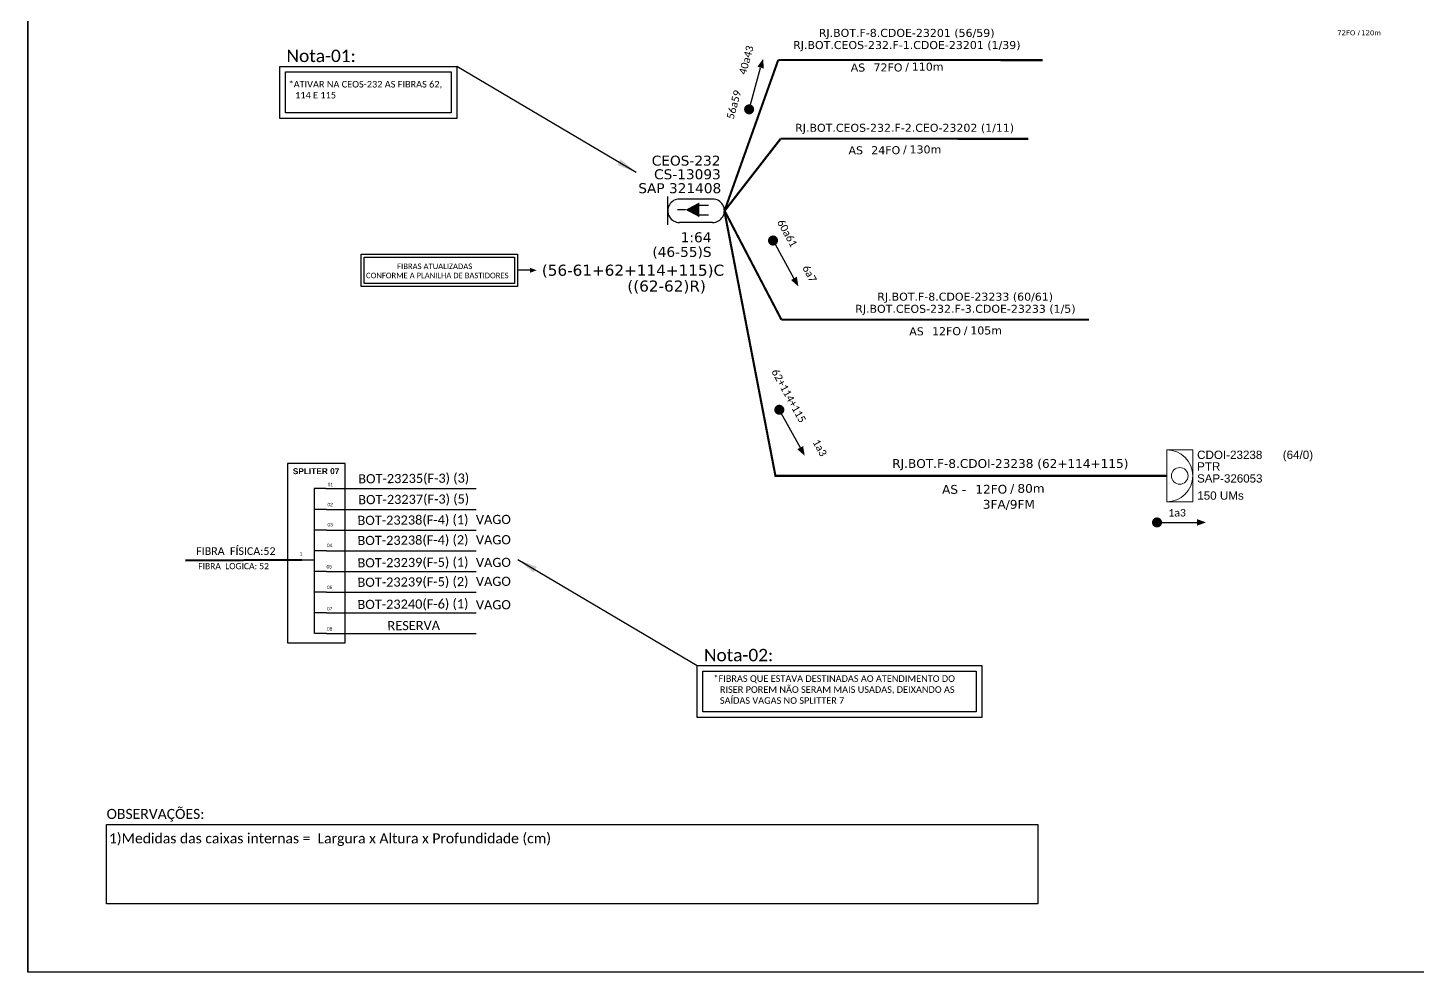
# Model space of a CAD drawing. Extents: x -4 to 1788, y 1 to 595.
# Drawn here: x -3.8 to 411.3, y 1.3 to 283.6 of the extents above; entities that cross this region are included whole.
import ezdxf
from ezdxf.enums import TextEntityAlignment as Align

# ---------------------------------------------------------------- set-up
doc = ezdxf.new("R2010")
doc.units = 0
for name, color, linetype, lineweight in [("20.0-LEGENDA DOS CDO'S", 1, 'Continuous', 0), ('20.1-CDO_INTERIOR', 1, 'Continuous', 0), ('40.1-ETIQUETAS', 1, 'Continuous', 20)]:
    doc.layers.add(name, color=color, linetype=linetype, lineweight=lineweight)
for name, color, linetype in [('20.4-CEOS', 1, 'Continuous'), ('CAP a instalar', 1, 'Continuous'), ('SETA', 7, 'Continuous'), ('texto', 255, 'Continuous')]:
    doc.layers.add(name, color=color, linetype=linetype)
doc.styles.add('ARIAL', font='arial.ttf')
doc.styles.add('MtXpl_Calibri', font='calibri.ttf')
doc.styles.add('siredit', font='verdana.ttf')
doc.styles.add('WMF-Calibri0', font='calibri.ttf')
doc.linetypes.add('FENCELINE1', pattern='A,0.25,-0.1,[133,ltypeshp.shx,S=0.1,R=0,X=-0.1,Y=0],-0.1,1', length=1.45)
doc.dimstyles.get("Standard").update_dxf_attribs({"dimtxt": 0.18, "dimasz": 0.18, "dimexe": 0.18, "dimexo": 0.0625, "dimgap": 0.09, "dimtad": 0, "dimtih": 1, "dimtoh": 1, "dimdec": 4, "dimzin": 0, "dimdsep": 46, "dimtxsty": 'Standard', "dimcen": 0.09, "dimadec": 0, "dimazin": 0, "dimtfac": 1, "dimtdec": 4, "dimtofl": 0, "dimtmove": 0, "dimatfit": 3, "dimfxl": 1, "dimtolj": 1, "dimtzin": 0, "dimarcsym": 0})

# ---------------------------------------------------------------- blocks, each defined once
blk = doc.blocks.new('ETIQUETA_RS5F')
at = {"layer": '40.1-ETIQUETAS', "color": 0, "style": 'siredit'}
blk.add_text('/', height=1.5, dxfattribs=at).set_placement((1.58, -1.95), align=Align.MIDDLE_RIGHT)
for tag, p in [('ETIQUETA_R_SECUNDARIA', (1.21, 2.1)), ('ETIQUETA_R_PRIMARIA', (1.21, 4.1)), ('F_ATIVAS/F_MORTAS', (1.14, -4.24))]:
    blk.add_attdef(tag, text='', height=1.5, dxfattribs=at).set_placement(p, align=Align.MIDDLE_CENTER)
for tag, p in [('TIPO_CABO', (-6.58, -2.12)), ('CAP_CABO', (0.4, -2.09))]:
    blk.add_attdef(tag, text='', height=1.5, dxfattribs=at).set_placement(p, align=Align.MIDDLE_RIGHT)
blk.add_attdef('METROS', text='', height=1.5, dxfattribs=at).set_placement((2.14, -1.95), align=Align.MIDDLE_LEFT)
for tag, p in [('FUSÃO_1', (0.85, -8.39)), ('FUSÃO_2', (0.85, -10.6)), ('FUSÃO_3', (0.85, -12.93)), ('FUSÃO_4', (0.85, -15.14)), ('FUSÃO_5', (0.85, -17.16))]:
    blk.add_attdef(tag, text='', height=1.5, dxfattribs=at).set_placement(p, align=Align.CENTER)
blk = doc.blocks.new('SETA1')
at = {"const_width": 1.1}
blk.add_lwpolyline([(-5.28, 0, 1), (-4.18, 0, 1)], format="xyb", close=True, dxfattribs=at)
at = {"layer": 'SETA'}
blk.add_lwpolyline([(-4.73, 0), (4.73, 0)], dxfattribs=at)
blk.add_solid([(4.73, 0.73), (6.74, 0), (4.73, -0.73)], dxfattribs=at)

msp = doc.modelspace()

# ---------------------------------------------------------------- linework, layer by layer
msp.add_line((-3.83, 595.26), (-3.83, 1.26))
at = {"color": 7, "linetype": 'Continuous'}
for p, q in [((81.7, 145.91), (81.7, 102.48)), ((85.22, 145.91), (81.7, 145.91)), ((85.4, 139.63), (81.88, 139.63)), ((85.4, 133.44), (81.88, 133.44)), ((85.4, 127.22), (81.88, 127.22)), ((78.05, 124.49), (81.69, 124.49)), ((85.4, 121.05), (81.88, 121.05)), ((85.4, 114.89), (81.88, 114.89)), ((85.4, 108.7), (81.88, 108.7)), ((85.4, 102.52), (81.88, 102.52))]:
    msp.add_line(p, q, dxfattribs=at)
at = {"color": 10, "linetype": 'Continuous'}
for p, q in [((85.22, 145.91), (130.17, 145.9)), ((85.4, 139.63), (130.17, 139.62)), ((85.4, 133.45), (130.17, 133.44)), ((85.4, 127.23), (130.17, 127.22)), ((85.4, 121.07), (130.17, 121.05)), ((85.4, 114.9), (130.17, 114.89)), ((85.4, 108.71), (130.17, 108.7)), ((85.4, 102.52), (130.17, 102.51))]:
    msp.add_line(p, q, dxfattribs=at)
at = {"color": 1, "linetype": 'Continuous', "lineweight": 60}
msp.add_line((78.05, 124.49), (43.27, 124.38), dxfattribs=at)
at = {"color": 7}
for points in [[(-3.83, 595.26), (837.17, 595.26), (837.17, 1.26), (-3.83, 1.26)], [(73.73, 99.7), (91.01, 99.7), (91.01, 153.36), (73.73, 153.36)]]:
    msp.add_lwpolyline(points, close=True, dxfattribs=at)
at = {"color": 1}
for points in [[(71.49, 272.06), (124.37, 272.06), (124.37, 256.5), (71.49, 256.5)], [(73.17, 270.38), (122.68, 270.38), (122.68, 258.19), (73.17, 258.19)], [(196.2, 92.93), (281.18, 92.93), (281.18, 77.37), (196.2, 77.37)], [(197.88, 91.25), (279.5, 91.25), (279.5, 79.06), (197.88, 79.06)]]:
    msp.add_lwpolyline(points, close=True, dxfattribs=at)
at = {"color": 5, "ltscale": 9e-07}
for points in [[(95.79, 215.91), (142.44, 215.91), (142.44, 206.27), (95.79, 206.27)], [(96.65, 215.05), (141.59, 215.05), (141.59, 207.13), (96.65, 207.13)]]:
    msp.add_lwpolyline(points, close=True, dxfattribs=at)
msp.add_lwpolyline([(146.22, 211.09), (142.44, 211.09)], dxfattribs=at)
at = {"const_width": 1.5}
msp.add_lwpolyline([(332.81, 135.71, 1), (334.31, 135.71, 1)], format="xyb", close=True, dxfattribs=at)
at = {"color": 0}
msp.add_lwpolyline([(19.73, 45.46), (297.98, 45.46), (297.98, 21.75), (19.73, 21.75)], close=True, dxfattribs=at)
at = {"layer": '20.1-CDO_INTERIOR', "color": 1, "lineweight": 18}
msp.add_lwpolyline([(344.22, 141.87), (344.22, 157.4), (336.46, 157.4), (336.46, 141.87)], close=True, dxfattribs=at)
msp.add_circle((340.34, 149.64), 2.49, dxfattribs=at)
msp.add_arc((336.46, 149.64), 7.77, 270, 90, dxfattribs=at)
at = {"layer": '20.4-CEOS', "color": 5}
for p, q in [((187.38, 224.64), (187.38, 233.13)), ((190.9, 232.41), (200.78, 232.41)), ((200.78, 225.36), (190.9, 225.36))]:
    msp.add_line(p, q, dxfattribs=at)
for points in [[(192.69, 229.17), (190.32, 229.17)], [(196.59, 230.56), (199.59, 230.56)], [(196.59, 227.63), (199.59, 227.63)]]:
    msp.add_lwpolyline(points, dxfattribs=at)
msp.add_lwpolyline([(192.69, 229.17, 0, 4.35, 0), (196.77, 229.17, 4.35, 4.35, 0)], format="xyseb", dxfattribs=at)
for centre, major_axis, start_param, end_param in [((190.9, 228.88), (2.49, 2.49), 0.785398, 3.926991), ((200.78, 228.88), (-2.49, 2.49), 2.356194, 5.497787)]:
    msp.add_ellipse(centre, major_axis=major_axis, ratio=1, start_param=start_param, end_param=end_param, dxfattribs=at)
at = {"layer": 'CAP a instalar', "color": 7, "linetype": 'FENCELINE1', "ltscale": 7, "const_width": 0.638}
for points in [[(204.3, 228.79), (220.38, 273.95)], [(220.38, 273.95), (299.36, 273.92)], [(221.11, 250.43), (204.3, 228.79)], [(221.11, 250.43), (295.14, 250.4)], [(221.32, 196.36), (204.35, 228.88)], [(221.32, 196.36), (313.19, 196.36)]]:
    msp.add_lwpolyline(points, dxfattribs=at)
at = {"layer": 'CAP a instalar', "linetype": 'FENCELINE1', "ltscale": 7, "const_width": 0.638}
msp.add_lwpolyline([(204.3, 228.79), (219.55, 149.63), (336.46, 149.64)], dxfattribs=at)
at = {"layer": 'SETA'}
msp.add_lwpolyline([(333.56, 135.71), (346.49, 135.71)], dxfattribs=at)
at = {"layer": 'SETA', "color": 5}
msp.add_solid([(146.22, 211.82), (148.24, 211.09), (146.22, 210.36)], dxfattribs=at)
at = {"layer": 'SETA'}
msp.add_solid([(345.45, 136.73), (348.2, 135.72), (345.45, 134.72)], dxfattribs=at)

# ---------------------------------------------------------------- block references
at = {"layer": '40.1-ETIQUETAS', "color": 7}
ref = msp.add_blockref('ETIQUETA_RS5F', (256.92, 275.07), dxfattribs=dict(at, xscale=1.594418115121613, yscale=1.594418115121613, zscale=1.594418115121613))
ref.add_attrib('ETIQUETA_R_PRIMARIA', 'RJ.BOT.F-8.CDOE-23201 (56/59)', dxfattribs={"color": 0, "height": 2.3916, "style": 'siredit'}).set_placement((258.75, 282.05), align=Align.MIDDLE_CENTER)
ref.add_attrib('ETIQUETA_R_SECUNDARIA', 'RJ.BOT.CEOS-232.F-1.CDOE-23201 (1/39)', dxfattribs={"color": 0, "height": 2.3916, "style": 'siredit'}).set_placement((258.8, 278.43), align=Align.MIDDLE_CENTER)
ref.add_attrib('TIPO_CABO', 'AS', dxfattribs={"color": 0, "height": 2.392, "style": 'siredit'}).set_placement((246.37, 271.7), align=Align.MIDDLE_RIGHT)
ref.add_attrib('CAP_CABO', '72FO', dxfattribs={"color": 0, "height": 2.392, "style": 'siredit'}).set_placement((257.5, 271.73), align=Align.MIDDLE_RIGHT)
ref.add_attrib('METROS', '110m', dxfattribs={"color": 0, "height": 2.392, "style": 'siredit'}).set_placement((260.29, 271.96), align=Align.MIDDLE_LEFT)
ref = msp.add_blockref('ETIQUETA_RS5F', (256.25, 250.33), dxfattribs=dict(at, xscale=1.594418115121613, yscale=1.594418115121613, zscale=1.594418115121613))
ref.add_attrib('ETIQUETA_R_SECUNDARIA', 'RJ.BOT.CEOS-232.F-2.CEO-23202 (1/11)', dxfattribs={"color": 0, "height": 2.3916, "style": 'siredit'}).set_placement((258.14, 253.69), align=Align.MIDDLE_CENTER)
ref.add_attrib('TIPO_CABO', 'AS', dxfattribs={"color": 0, "height": 2.392, "style": 'siredit'}).set_placement((245.7, 246.96), align=Align.MIDDLE_RIGHT)
ref.add_attrib('CAP_CABO', '24FO', dxfattribs={"color": 0, "height": 2.392, "style": 'siredit'}).set_placement((256.83, 247), align=Align.MIDDLE_RIGHT)
ref.add_attrib('METROS', '130m', dxfattribs={"color": 0, "height": 2.392, "style": 'siredit'}).set_placement((259.62, 247.22), align=Align.MIDDLE_LEFT)
ref = msp.add_blockref('ETIQUETA_RS5F', (274.4, 196.23), dxfattribs=dict(at, xscale=1.594418115121613, yscale=1.594418115121613, zscale=1.594418115121613))
ref.add_attrib('ETIQUETA_R_PRIMARIA', 'RJ.BOT.F-8.CDOE-23233 (60/61)', dxfattribs={"color": 0, "height": 2.3916, "style": 'siredit'}).set_placement((276.23, 203.2), align=Align.MIDDLE_CENTER)
ref.add_attrib('ETIQUETA_R_SECUNDARIA', 'RJ.BOT.CEOS-232.F-3.CDOE-23233 (1/5)', dxfattribs={"color": 0, "height": 2.3916, "style": 'siredit'}).set_placement((276.29, 199.58), align=Align.MIDDLE_CENTER)
ref.add_attrib('TIPO_CABO', 'AS', dxfattribs={"color": 0, "height": 2.392, "style": 'siredit'}).set_placement((263.85, 192.85), align=Align.MIDDLE_RIGHT)
ref.add_attrib('CAP_CABO', '12FO', dxfattribs={"color": 0, "height": 2.392, "style": 'siredit'}).set_placement((274.98, 192.89), align=Align.MIDDLE_RIGHT)
ref.add_attrib('METROS', '105m', dxfattribs={"color": 0, "height": 2.392, "style": 'siredit'}).set_placement((277.77, 193.11), align=Align.MIDDLE_LEFT)
at = {"layer": 'SETA', "color": 2, "xscale": 1.366956563465599, "yscale": 1.366956563465599, "zscale": 1.366956563465599}
for p, rotation in [((213.41, 265.43), 74.5676757919611), ((221.95, 214.33), 298.8957008685703), ((223.83, 163.73), 298.8957008685703)]:
    msp.add_blockref('SETA1', p, dxfattribs=dict(at, rotation=rotation))

# ---------------------------------------------------------------- texts
at = {"color": 1, "style": 'WMF-Calibri0'}
for s, p in [('Nota-01:', (73.48, 273.34)), ('Nota-02:', (198.19, 94.21))]:
    msp.add_text(s, height=3.713, dxfattribs=at).set_placement(p)
at = {"color": 3, "style": 'MtXpl_Calibri'}
for s, p in [('BOT-23238(F-4) (1)', (94.69, 134.95)), ('BOT-23238(F-4) (2)', (94.69, 128.93)), ('BOT-23239(F-5) (1)', (94.69, 122.26)), ('BOT-23239(F-5) (2)', (94.69, 116.44)), ('BOT-23240(F-6) (1)', (94.69, 109.82))]:
    msp.add_text(s, height=2.7432, rotation=0.4195, dxfattribs=at).set_placement(p)
for s, style, p in [('OBSERVAÇÕES:', 'WMF-Calibri0', (19.71, 47.08)), ('1)Medidas das caixas internas =  Largura x Altura x Profundidade (cm)', 'MtXpl_Calibri', (20.4, 39.78))]:
    msp.add_text(s, height=3, dxfattribs=dict(style=style)).set_placement(p)
at = {"color": 1, "char_height": 1.9659, "attachment_point": 1, "style": 'WMF-Calibri0'}
for s, width, insert in [('\\pi-1.9659,l3.93181,t7.86362;*ATIVAR NA CEOS-232 AS FIBRAS 62, 114 E 115 ', 49.9935, (72.12, 267.7)), ('{\\W2.807775; }*FIBRAS QUE ESTAVA DESTINADAS AO ATENDIMENTO DO \\P{\\W5.61555; }RISER POREM NÃO SERAM MAIS USADAS, DEIXANDO AS \\P{\\W5.61555; }SAÍDAS VAGAS NO SPLITTER 7 ', 82.0997, (199.06, 90.02))]:
    msp.add_mtext_dynamic_manual_height_columns(s, width=width, gutter_width=12.5, heights=[11.89], dxfattribs=dict(at, insert=insert))
at = {"attachment_point": 5}
for s, insert, char_height, width in [('{\\fArial|b1|i0|c0|p34;\\C10;SPLITER 07}', (82.3, 151.03), 1.7753, 17.28), ('\\C7;\\fArial|b0|i0|;\\H1.0273588255048;01 ', (86.57, 147.05), 1.7753, 3.5602), ('\\C7;\\fArial|b0|i0|;\\H1.0273588255048;02 ', (86.51, 141.05), 1.7753, 3.7582), ('{\\fCalibri|b0|i0|c0|p34;\\C7;1a3}', (339.56, 138.6), 2.2555, 38.1308), ('\\C7;\\fArial|b0|i0|;\\H1.0273588255048;03 ', (86.51, 135.01), 1.7753, 3.456), ('{\\fCalibri|b0|i0|c0|p34;\\C7;FIBRA  FÍSICA:52}', (58.34, 127.13), 2.2859, 34.56), ('\\C7;\\fArial|b0|i0|;\\H1.0273588255048;04 ', (86.36, 128.86), 1.7753, 3.7582), ('\\C7;\\fArial|b0|i0|;\\H1.0273588255048;1', (77.89, 126.31), 1.7753, 1.7584), ('{\\fCalibri|b0|i0|c0|p34;\\C7;FIBRA  LOGICA: 52}', (57.65, 122.64), 1.8289, 34.56), ('\\C7;\\fArial|b0|i0|;\\H1.0273588255048;05 ', (86.23, 122.45), 1.7753, 4.6222), ('\\C7;\\fArial|b0|i0|;\\H1.0273588255048;06 ', (86.36, 116.31), 1.7753, 3.7582), ('\\C7;\\fArial|b0|i0|;\\H1.0273588255048;07 ', (86.36, 109.95), 1.7753, 3.7582), ('\\C7;\\fArial|b0|i0|;\\H1.0273588255048;08 ', (86.36, 103.9), 1.7753, 3.7582)]:
    msp.add_mtext(s, dxfattribs=dict(at, insert=insert, char_height=char_height, width=width))
at = {"char_height": 2.7432, "width": 66.7441, "attachment_point": 5, "rotation": 0.4195}
for s, insert in [('{\\fCalibri|b0|i0|c0|p34;\\C7;BOT-23235(F-3) (3)}', (111.47, 148.58)), ('{\\fCalibri|b0|i0|c0|p34;\\C7;BOT-23237(F-3) (5)}', (111.47, 142.34)), ('\\C7;\\fCalibri|b0|i0|c0|p34;RESERVA', (111.47, 104.89))]:
    msp.add_mtext(s, dxfattribs=dict(at, insert=insert))
at = {"color": 1, "char_height": 2.7432, "width": 66.7441, "attachment_point": 5, "rotation": 0.4195}
for insert in [(135.27, 136.57), (135.27, 130.51), (135.27, 123.74), (135.27, 118.07), (135.27, 111.08)]:
    msp.add_mtext('{\\fCalibri|b0|i0|c0|p34;\\C7;VAGO}', dxfattribs=dict(at, insert=insert))
at = {"layer": "20.0-LEGENDA DOS CDO'S", "color": 1, "style": 'ARIAL'}
for s, p in [('CDOI-23238', (345.53, 154.69)), ('PTR', (345.53, 151.22)), ('150 UMs', (345.58, 142.51))]:
    msp.add_text(s, height=2.486, dxfattribs=at).set_placement(p)
msp.add_text('    (64/0)', height=2.486, dxfattribs=at).set_placement((373.72, 154.69), align=Align.CENTER)
msp.add_text('  SAP-326053', height=2.466, rotation=359.9724, dxfattribs=at).set_placement((343.61, 147.64))
at = {"layer": '20.4-CEOS', "color": 5, "style": 'siredit'}
msp.add_text('CEOS-232', height=2.983, dxfattribs=at).set_placement((192.86, 245.36), align=Align.TOP_CENTER)
at = {"layer": '20.4-CEOS', "color": 7, "style": 'siredit'}
for s, height, p in [('CS-13093', 2.983, (193.25, 241.29)), ('   SAP 321408', 2.9835, (189.01, 237.13)), ('1:64', 2.983, (195.84, 222.45)), ('    (46-55)S', 2.9835, (189.02, 218.09))]:
    msp.add_text(s, height=height, dxfattribs=at).set_placement(p, align=Align.TOP_CENTER)
at = {"layer": '20.4-CEOS', "color": 1, "style": 'siredit'}
msp.add_text('(56-61+62+114+115)C', height=3.313, dxfattribs=at).set_placement((149.75, 209.46))
at = {"layer": '20.4-CEOS', "color": 5, "style": 'siredit'}
msp.add_text('((62-62)R)', height=3.313, dxfattribs=at).set_placement((175.3, 204.72))
at = {"layer": '40.1-ETIQUETAS', "color": 0, "style": 'siredit'}
for s, p in [('72FO', (392.81, 282.07)), ('/', (394.19, 282.12))]:
    msp.add_text(s, height=1.5, dxfattribs=at).set_placement(p, align=Align.MIDDLE_RIGHT)
msp.add_text('120m', height=1.5, dxfattribs=at).set_placement((394.55, 282.08), align=Align.MIDDLE_LEFT)
at = {"layer": '40.1-ETIQUETAS', "color": 1, "style": 'siredit'}
msp.add_text('RJ.BOT.F-8.CDOI-23238 (62+114+115)', height=2.6308, dxfattribs=at).set_placement((289.72, 153.33), align=Align.MIDDLE_CENTER)
for s, height, p in [('AS -', 2.631, (276.54, 145.6)), ('12FO', 2.631, (288.79, 145.64)), ('/', 2.63, (290.91, 145.89)), ('3FA/9FM ', 2.631, (298.2, 141.13))]:
    msp.add_text(s, height=height, dxfattribs=at).set_placement(p, align=Align.MIDDLE_RIGHT)
msp.add_text('80m', height=2.631, dxfattribs=at).set_placement((291.85, 145.89), align=Align.MIDDLE_LEFT)
at = {"layer": '40.1-ETIQUETAS', "color": 0, "insert": (97.22, 213.11), "char_height": 1.65, "width": 63.1984, "attachment_point": 1, "style": 'siredit'}
msp.add_mtext('{\\fCalibri|b0|i0|c0|p34;\\C7;                FIBRAS ATUALIZADAS \\PCONFORME A PLANILHA DE BASTIDORES}', dxfattribs=at)
at = {"layer": 'texto', "color": 1, "style": 'MtXpl_Calibri'}
for s, p in [('62+114+115', (218.27, 180.81)), ('1a3', (230.56, 159.77))]:
    msp.add_text(s, height=2.255, rotation=298.8957, dxfattribs=at).set_placement(p)
at = {"layer": 'texto', "char_height": 2.2555, "width": 38.1308, "attachment_point": 5}
for s, insert, rotation in [('{\\fCalibri|b0|i0|c0|p34;\\C7;40a43}', (210.82, 273.94), 74.5677), ('{\\fCalibri|b0|i0|c0|p34;\\C7;56a59}', (207.13, 260.6), 74.5677), ('{\\fCalibri|b0|i0|c0|p34;\\C7;60a61}', (223.06, 222.18), 298.8957), ('{\\fCalibri|b0|i0|c0|p34;\\C7;6a7}', (229.75, 210.06), 298.8957)]:
    msp.add_mtext(s, dxfattribs=dict(at, insert=insert, rotation=rotation))

# ---------------------------------------------------------------- leaders
at = {"color": 1}
for points in [[(177.96, 240.36), (124.37, 272.06)], [(142.61, 124.63), (196.2, 92.93)]]:
    msp.add_leader(points, dimstyle='Standard', override={"dimasz": 6, "dimzin": 1}, dxfattribs=at)

doc.saveas('drawing.dxf')
